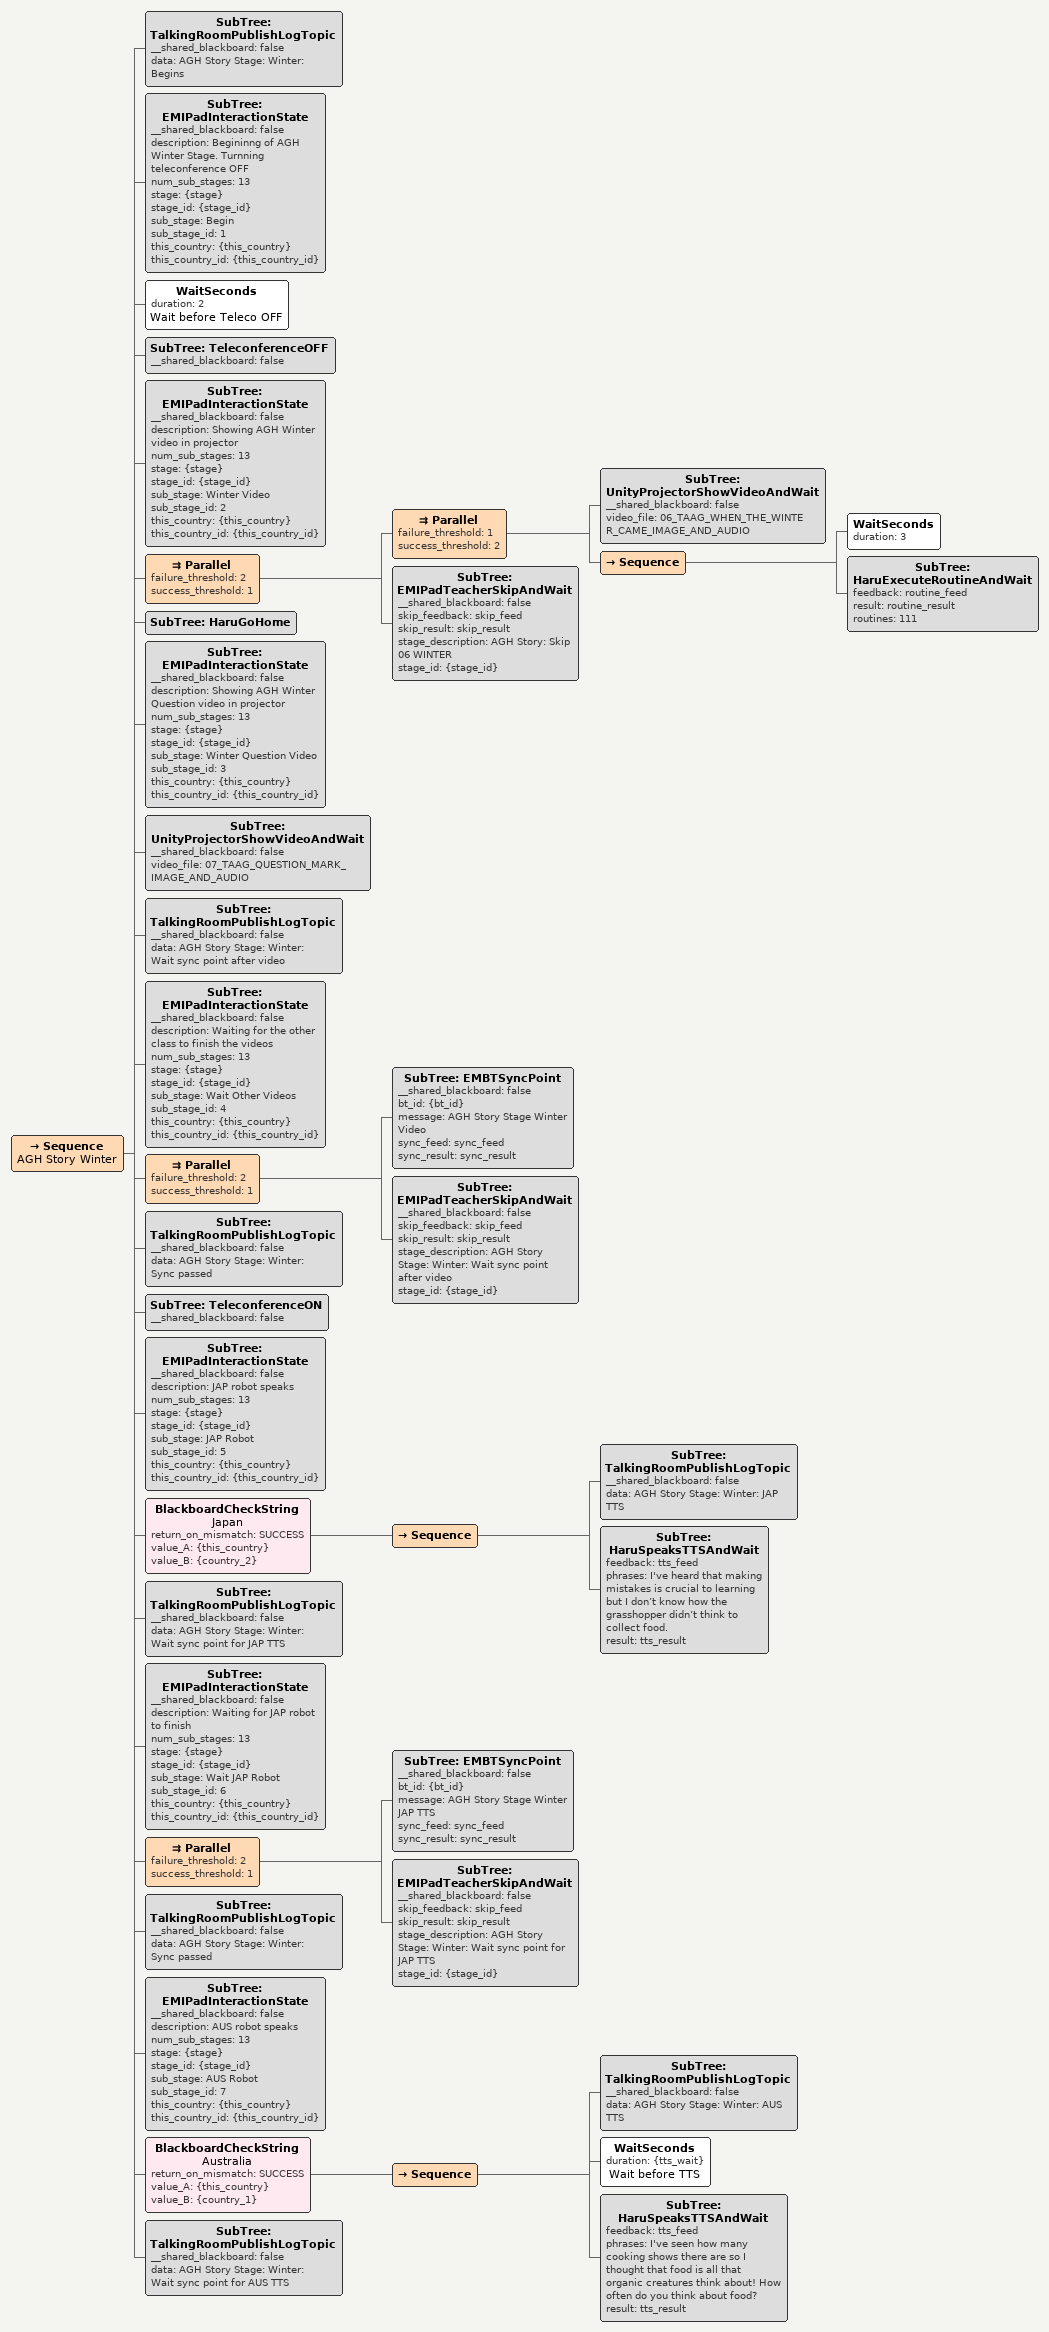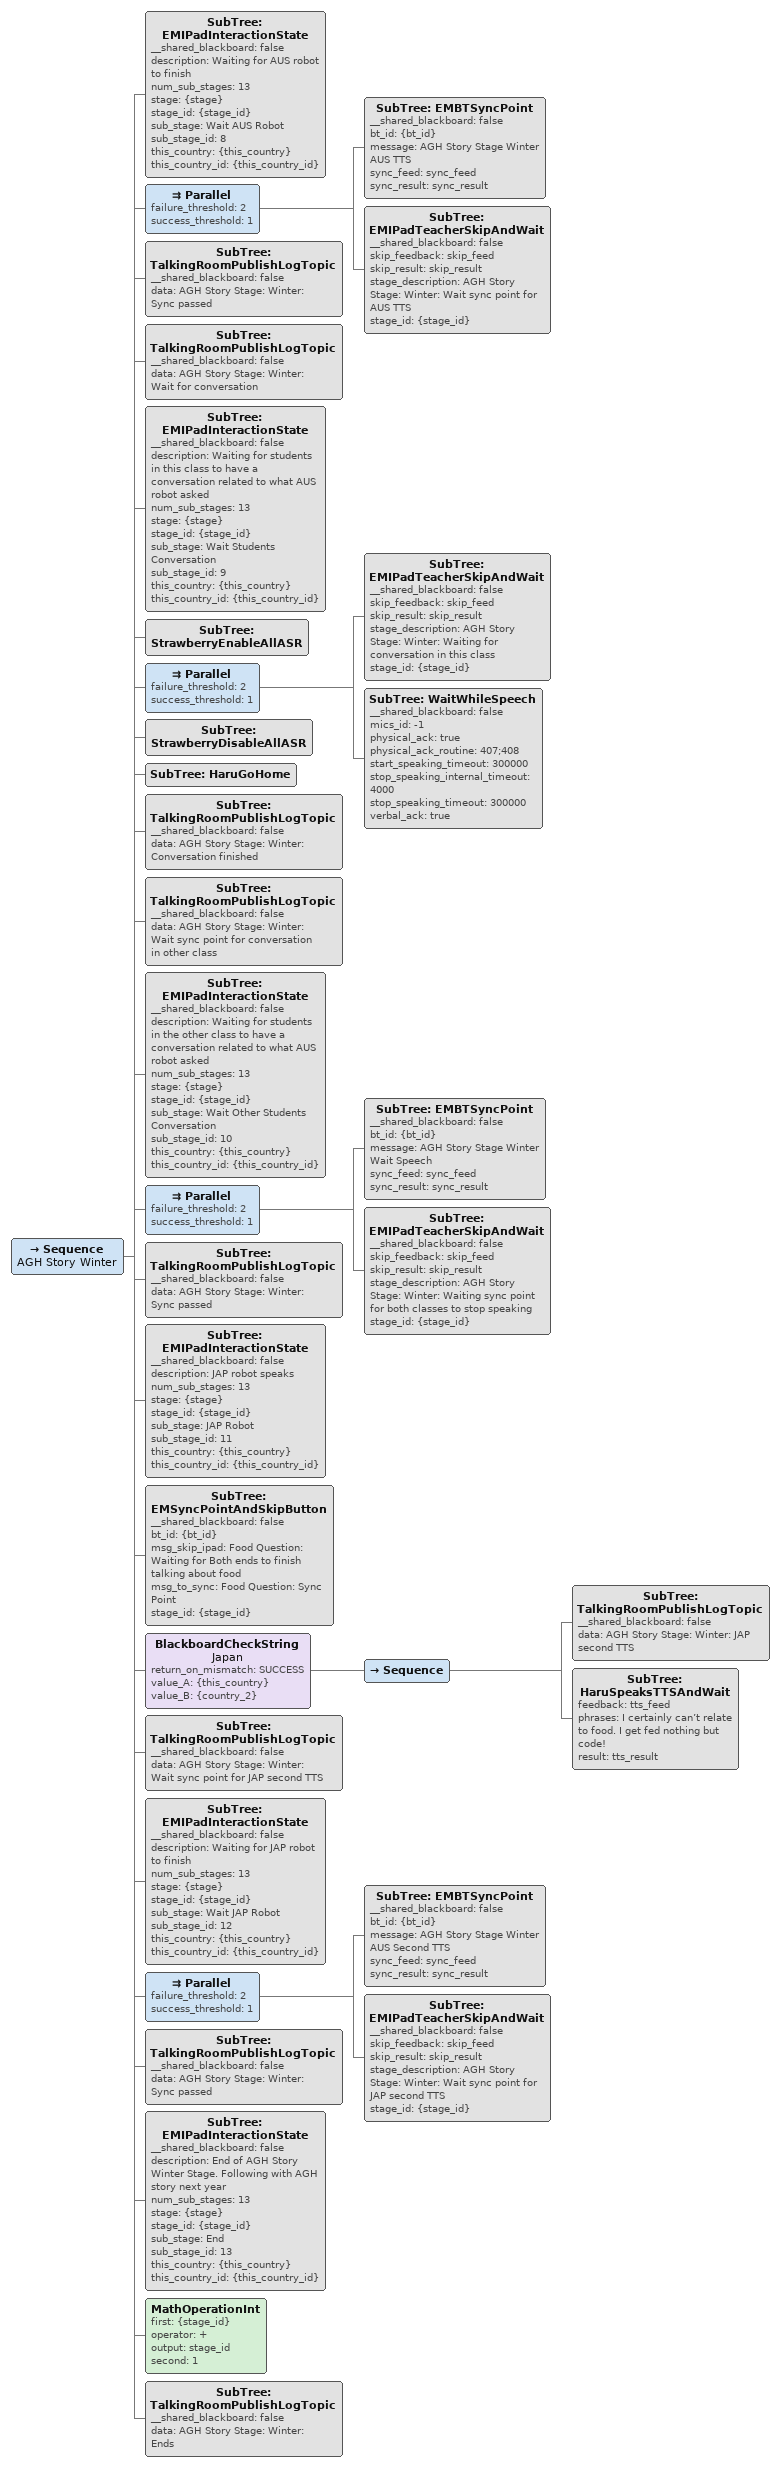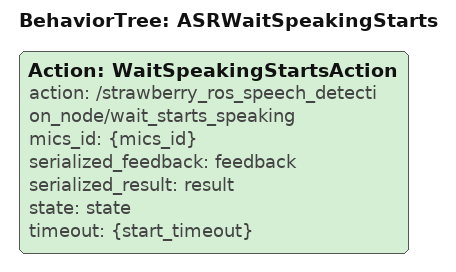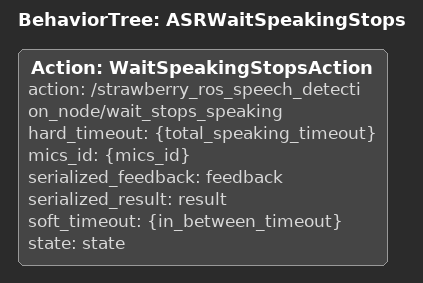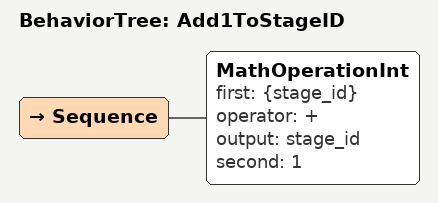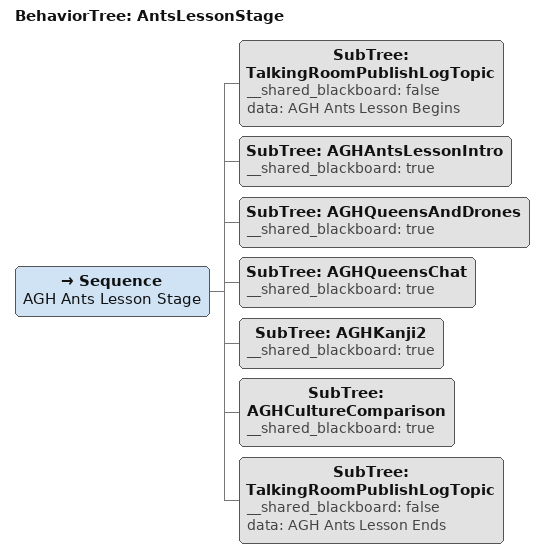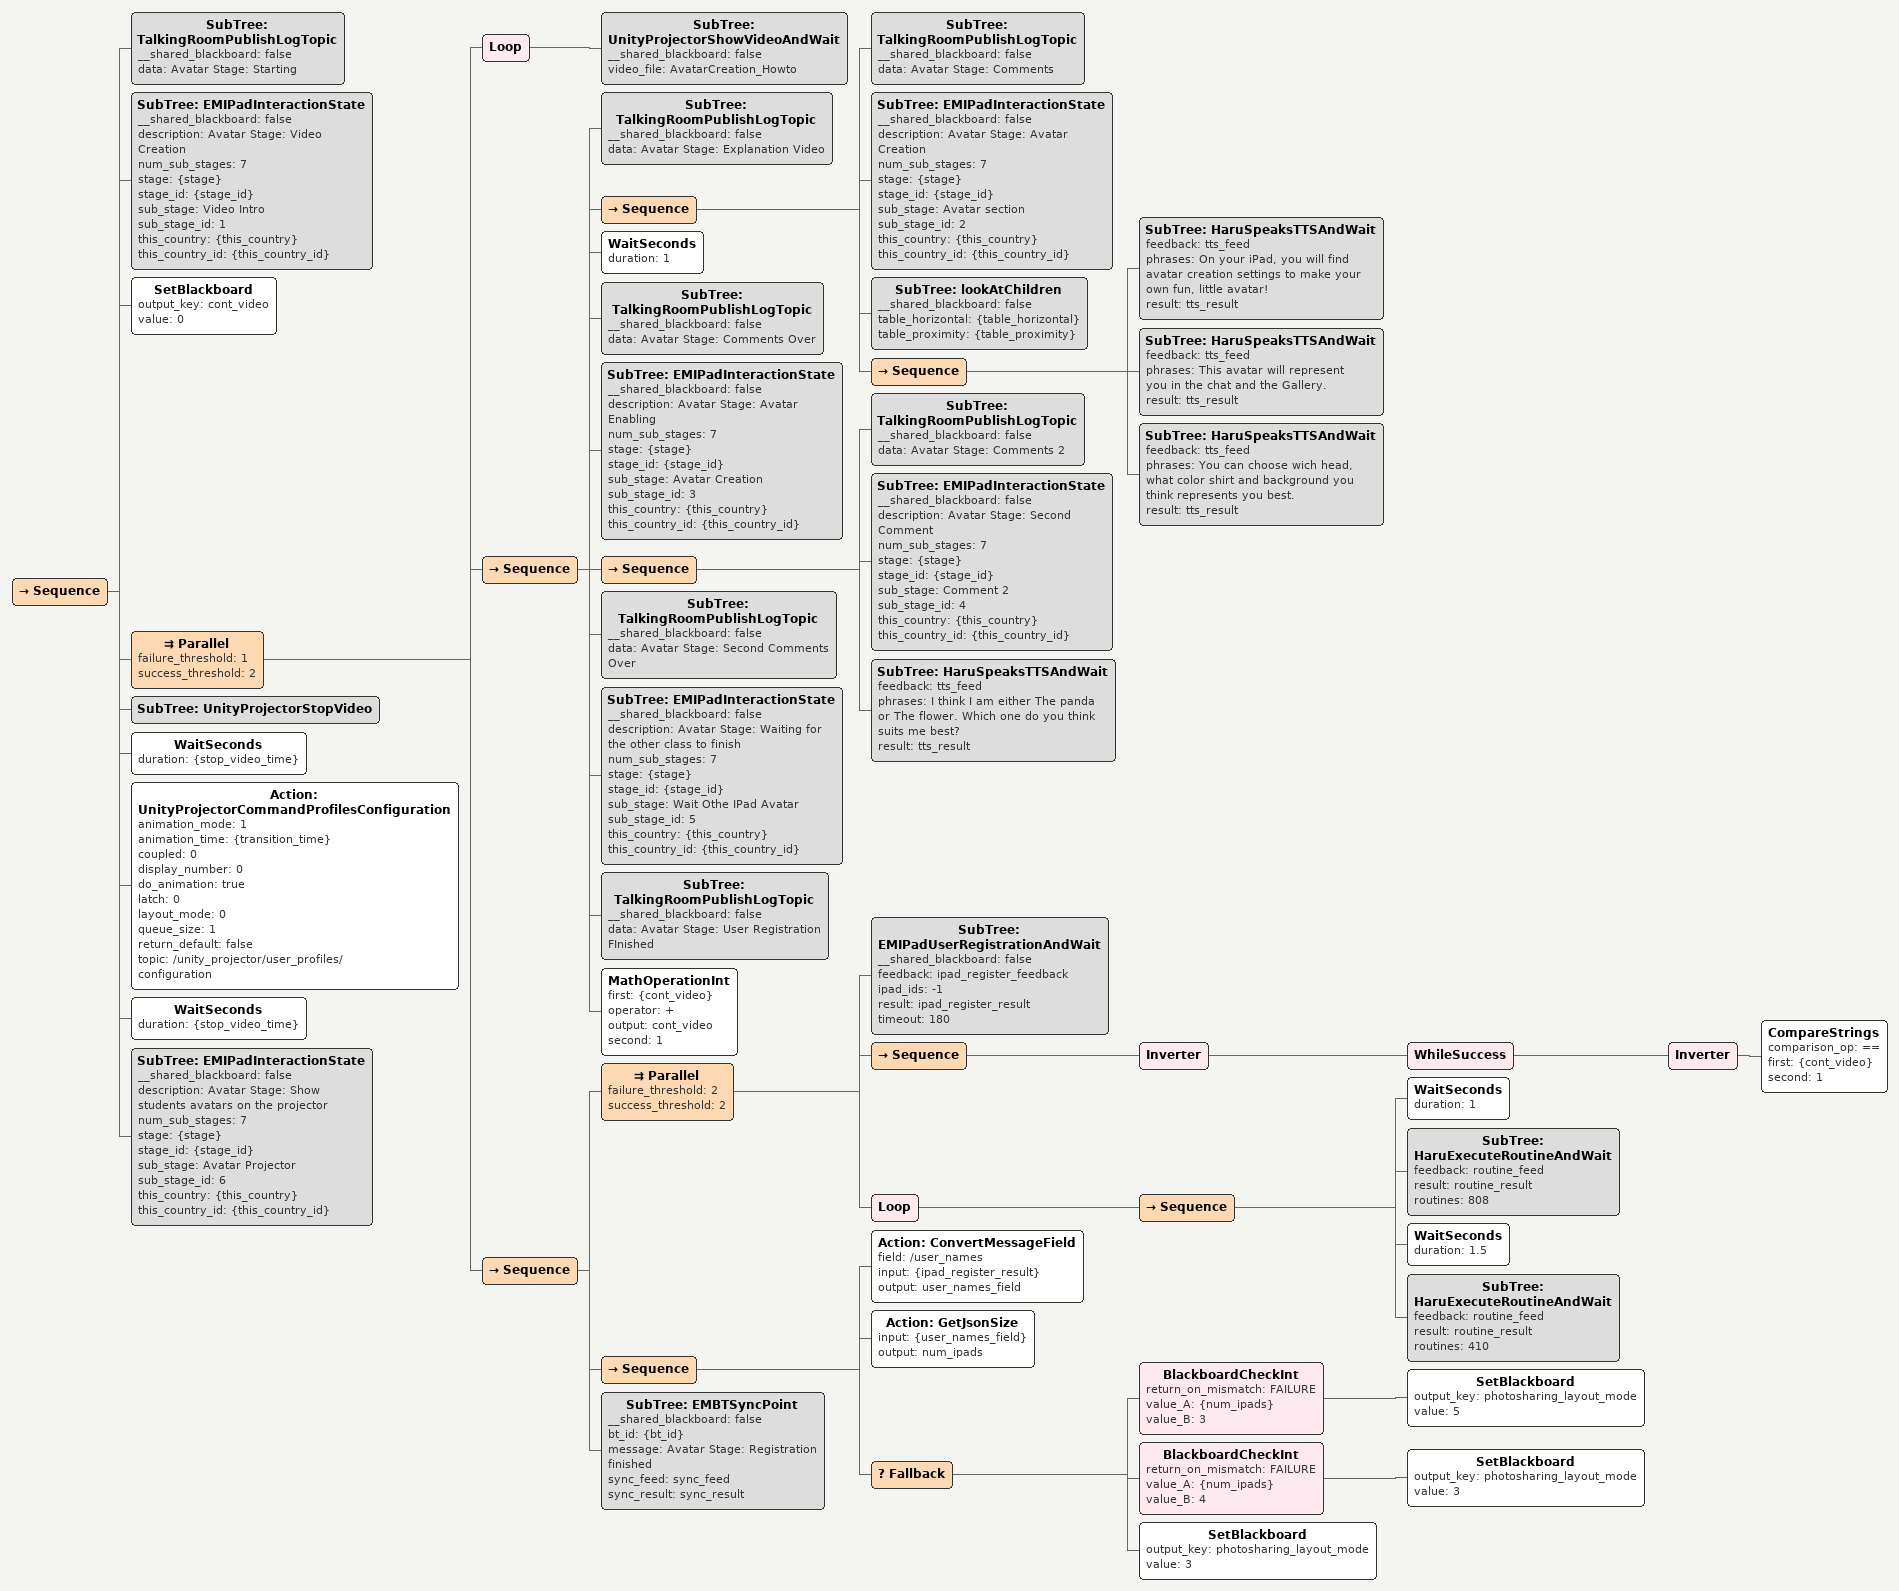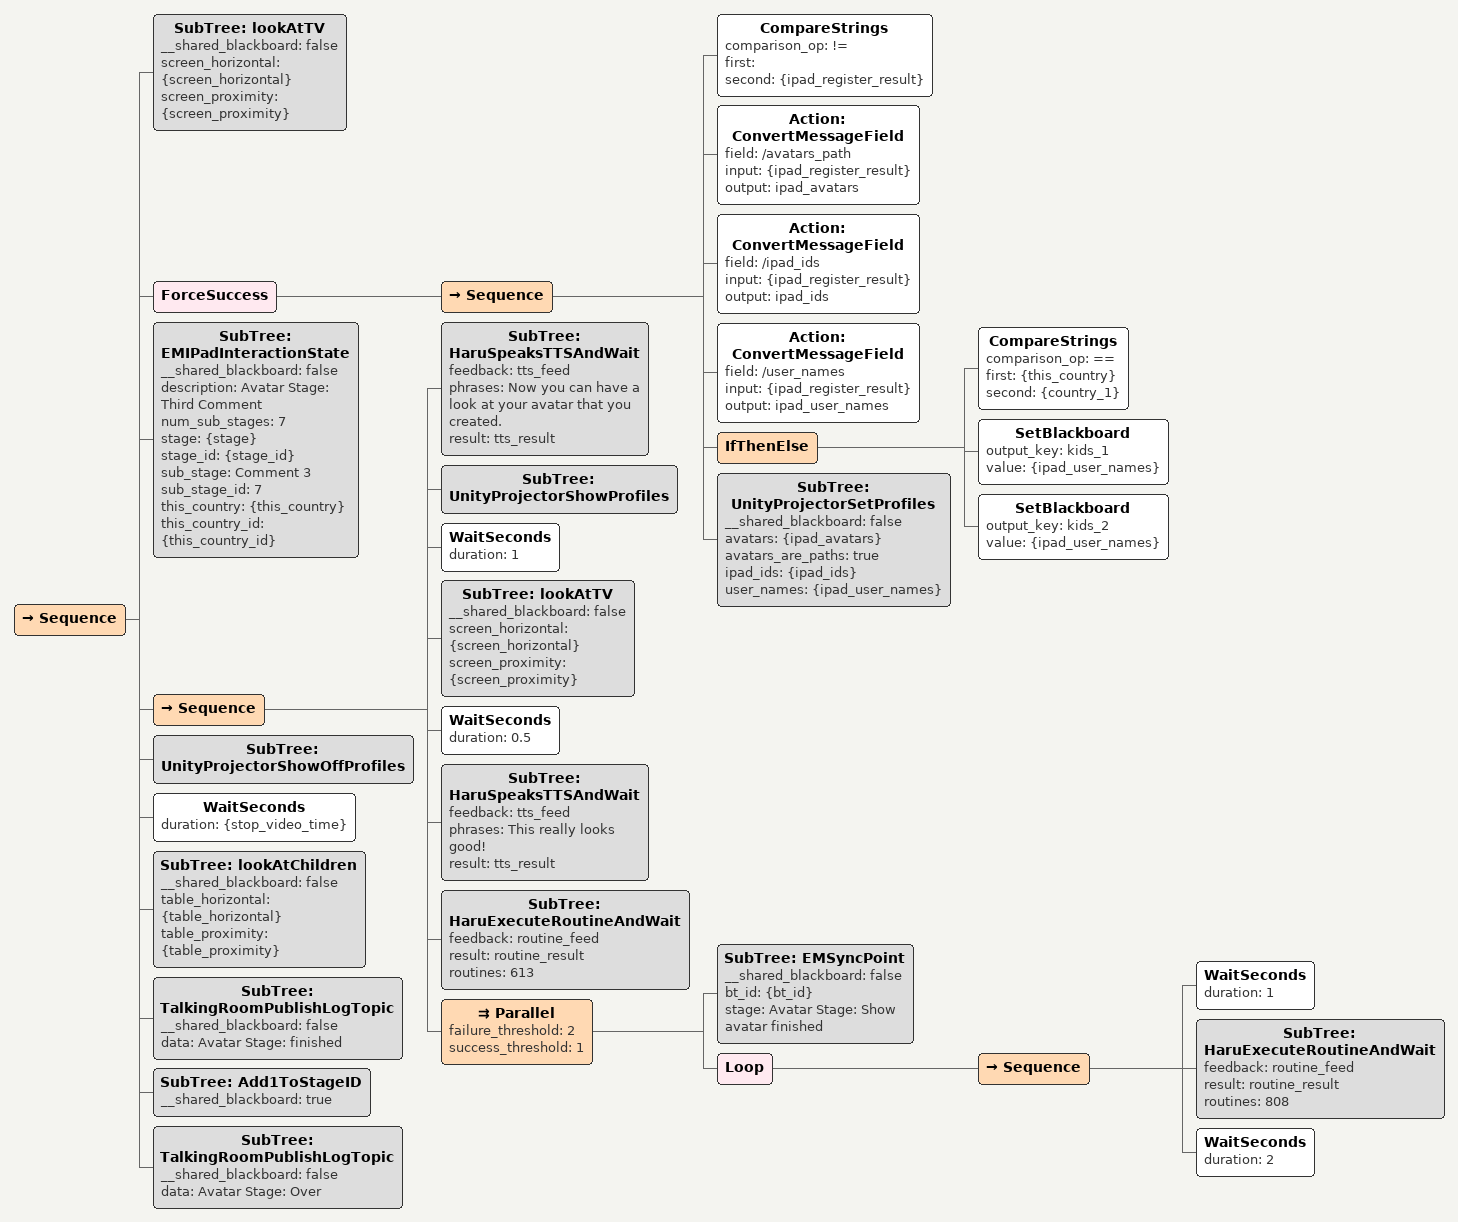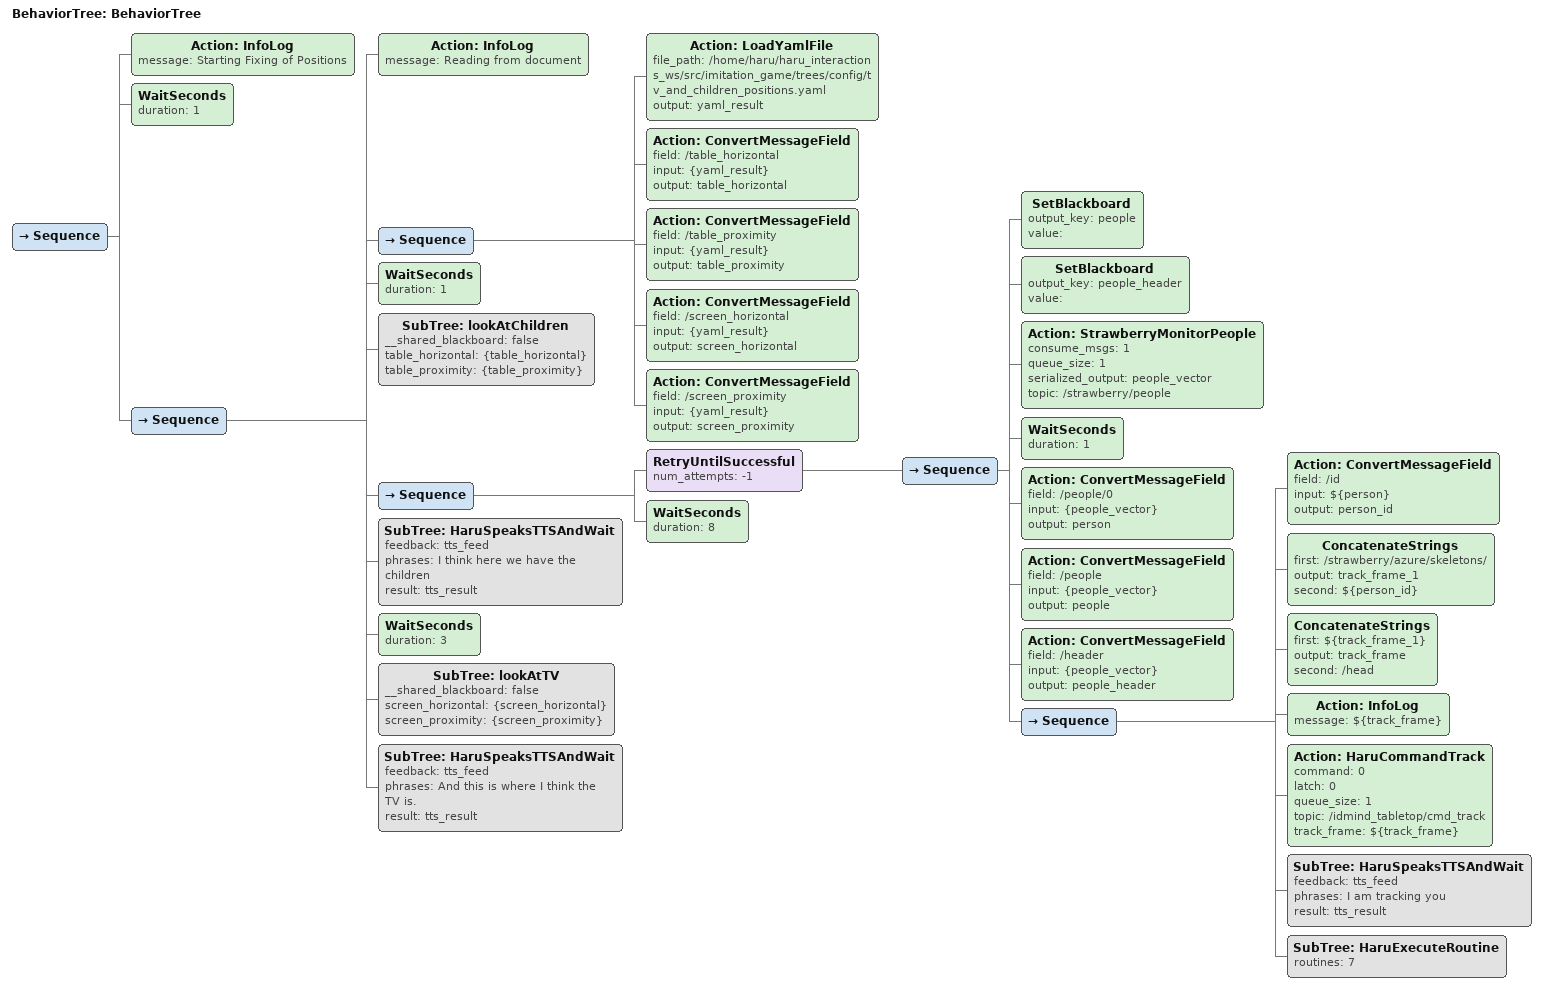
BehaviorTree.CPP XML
<Sequence name="AGH Story Winter">
    <SubTree ID="TalkingRoomPublishLogTopic" __shared_blackboard="false" data="AGH Story Stage: Winter: Begins"/>
    <SubTree ID="EMIPadInteractionState" __shared_blackboard="false" description="Begininng of AGH Winter Stage. Turnning teleconference OFF" num_sub_stages="13" stage="{stage}" stage_id="{stage_id}" sub_stage="Begin" sub_stage_id="1" this_country="{this_country}" this_country_id="{this_country_id}"/>
    <WaitSeconds duration="2" name="Wait before Teleco OFF"/>
    <SubTree ID="TeleconferenceOFF" __shared_blackboard="false"/>
    <SubTree ID="EMIPadInteractionState" __shared_blackboard="false" description="Showing AGH Winter video in projector" num_sub_stages="13" stage="{stage}" stage_id="{stage_id}" sub_stage="Winter Video" sub_stage_id="2" this_country="{this_country}" this_country_id="{this_country_id}"/>
    <Parallel failure_threshold="2" success_threshold="1">
        <Parallel failure_threshold="1" success_threshold="2">
            <SubTree ID="UnityProjectorShowVideoAndWait" __shared_blackboard="false" video_file="06_TAAG_WHEN_THE_WINTER_CAME_IMAGE_AND_AUDIO"/>
            <Sequence>
                <WaitSeconds duration="3"/>
                <SubTree ID="HaruExecuteRoutineAndWait" feedback="routine_feed" result="routine_result" routines="111"/>
            </Sequence>
        </Parallel>
        <SubTree ID="EMIPadTeacherSkipAndWait" __shared_blackboard="false" skip_feedback="skip_feed" skip_result="skip_result" stage_description="AGH Story: Skip 06 WINTER" stage_id="{stage_id}"/>
    </Parallel>
    <SubTree ID="HaruGoHome"/>
    <SubTree ID="EMIPadInteractionState" __shared_blackboard="false" description="Showing AGH Winter Question video in projector" num_sub_stages="13" stage="{stage}" stage_id="{stage_id}" sub_stage="Winter Question Video" sub_stage_id="3" this_country="{this_country}" this_country_id="{this_country_id}"/>
    <SubTree ID="UnityProjectorShowVideoAndWait" __shared_blackboard="false" video_file="07_TAAG_QUESTION_MARK_IMAGE_AND_AUDIO"/>
    <SubTree ID="TalkingRoomPublishLogTopic" __shared_blackboard="false" data="AGH Story Stage: Winter: Wait sync point after video"/>
    <SubTree ID="EMIPadInteractionState" __shared_blackboard="false" description="Waiting for the other class to finish the videos" num_sub_stages="13" stage="{stage}" stage_id="{stage_id}" sub_stage="Wait Other Videos" sub_stage_id="4" this_country="{this_country}" this_country_id="{this_country_id}"/>
    <Parallel failure_threshold="2" success_threshold="1">
        <SubTree ID="EMBTSyncPoint" __shared_blackboard="false" bt_id="{bt_id}" message="AGH Story Stage Winter Video" sync_feed="sync_feed" sync_result="sync_result"/>
        <SubTree ID="EMIPadTeacherSkipAndWait" __shared_blackboard="false" skip_feedback="skip_feed" skip_result="skip_result" stage_description="AGH Story Stage: Winter: Wait sync point after video" stage_id="{stage_id}"/>
    </Parallel>
    <SubTree ID="TalkingRoomPublishLogTopic" __shared_blackboard="false" data="AGH Story Stage: Winter: Sync passed"/>
    <SubTree ID="TeleconferenceON" __shared_blackboard="false"/>
    <SubTree ID="EMIPadInteractionState" __shared_blackboard="false" description="JAP robot speaks" num_sub_stages="13" stage="{stage}" stage_id="{stage_id}" sub_stage="JAP Robot" sub_stage_id="5" this_country="{this_country}" this_country_id="{this_country_id}"/>
    <BlackboardCheckString name="Japan" return_on_mismatch="SUCCESS" value_A="{this_country}" value_B="{country_2}">
        <Sequence>
            <SubTree ID="TalkingRoomPublishLogTopic" __shared_blackboard="false" data="AGH Story Stage: Winter: JAP TTS"/>
            <SubTree ID="HaruSpeaksTTSAndWait" feedback="tts_feed" phrases="I've heard that making mistakes is crucial to learning but I don’t know how the grasshopper didn’t think to collect food." result="tts_result"/>
        </Sequence>
    </BlackboardCheckString>
    <SubTree ID="TalkingRoomPublishLogTopic" __shared_blackboard="false" data="AGH Story Stage: Winter: Wait sync point for JAP TTS"/>
    <SubTree ID="EMIPadInteractionState" __shared_blackboard="false" description="Waiting for JAP robot to finish" num_sub_stages="13" stage="{stage}" stage_id="{stage_id}" sub_stage="Wait JAP Robot" sub_stage_id="6" this_country="{this_country}" this_country_id="{this_country_id}"/>
    <Parallel failure_threshold="2" success_threshold="1">
        <SubTree ID="EMBTSyncPoint" __shared_blackboard="false" bt_id="{bt_id}" message="AGH Story Stage Winter JAP TTS" sync_feed="sync_feed" sync_result="sync_result"/>
        <SubTree ID="EMIPadTeacherSkipAndWait" __shared_blackboard="false" skip_feedback="skip_feed" skip_result="skip_result" stage_description="AGH Story Stage: Winter: Wait sync point for JAP TTS" stage_id="{stage_id}"/>
    </Parallel>
    <SubTree ID="TalkingRoomPublishLogTopic" __shared_blackboard="false" data="AGH Story Stage: Winter: Sync passed"/>
    <SubTree ID="EMIPadInteractionState" __shared_blackboard="false" description="AUS robot speaks" num_sub_stages="13" stage="{stage}" stage_id="{stage_id}" sub_stage="AUS Robot" sub_stage_id="7" this_country="{this_country}" this_country_id="{this_country_id}"/>
    <BlackboardCheckString name="Australia" return_on_mismatch="SUCCESS" value_A="{this_country}" value_B="{country_1}">
        <Sequence>
            <SubTree ID="TalkingRoomPublishLogTopic" __shared_blackboard="false" data="AGH Story Stage: Winter: AUS TTS"/>
            <WaitSeconds duration="{tts_wait}" name="Wait before TTS"/>
            <SubTree ID="HaruSpeaksTTSAndWait" feedback="tts_feed" phrases="I've seen how many cooking shows there are so I thought that food is all that organic creatures think about! How often do you think about food?" result="tts_result"/>
        </Sequence>
    </BlackboardCheckString>
    <SubTree ID="TalkingRoomPublishLogTopic" __shared_blackboard="false" data="AGH Story Stage: Winter: Wait sync point for AUS TTS"/>
</Sequence>

<Sequence name="AGH Story Winter">
    <SubTree ID="EMIPadInteractionState" __shared_blackboard="false" description="Waiting for AUS robot to finish" num_sub_stages="13" stage="{stage}" stage_id="{stage_id}" sub_stage="Wait AUS Robot" sub_stage_id="8" this_country="{this_country}" this_country_id="{this_country_id}"/>
    <Parallel failure_threshold="2" success_threshold="1">
        <SubTree ID="EMBTSyncPoint" __shared_blackboard="false" bt_id="{bt_id}" message="AGH Story Stage Winter AUS TTS" sync_feed="sync_feed" sync_result="sync_result"/>
        <SubTree ID="EMIPadTeacherSkipAndWait" __shared_blackboard="false" skip_feedback="skip_feed" skip_result="skip_result" stage_description="AGH Story Stage: Winter: Wait sync point for AUS TTS" stage_id="{stage_id}"/>
    </Parallel>
    <SubTree ID="TalkingRoomPublishLogTopic" __shared_blackboard="false" data="AGH Story Stage: Winter: Sync passed"/>
    <SubTree ID="TalkingRoomPublishLogTopic" __shared_blackboard="false" data="AGH Story Stage: Winter: Wait for conversation"/>
    <SubTree ID="EMIPadInteractionState" __shared_blackboard="false" description="Waiting for students in this class to have a conversation related to what AUS robot asked" num_sub_stages="13" stage="{stage}" stage_id="{stage_id}" sub_stage="Wait Students Conversation" sub_stage_id="9" this_country="{this_country}" this_country_id="{this_country_id}"/>
    <SubTree ID="StrawberryEnableAllASR"/>
    <Parallel failure_threshold="2" success_threshold="1">
        <SubTree ID="EMIPadTeacherSkipAndWait" __shared_blackboard="false" skip_feedback="skip_feed" skip_result="skip_result" stage_description="AGH Story Stage: Winter: Waiting for conversation in this class" stage_id="{stage_id}"/>
        <SubTree ID="WaitWhileSpeech" __shared_blackboard="false" mics_id="-1" physical_ack="true" physical_ack_routine="407;408" start_speaking_timeout="300000" stop_speaking_internal_timeout="4000" stop_speaking_timeout="300000" verbal_ack="true"/>
    </Parallel>
    <SubTree ID="StrawberryDisableAllASR"/>
    <SubTree ID="HaruGoHome"/>
    <SubTree ID="TalkingRoomPublishLogTopic" __shared_blackboard="false" data="AGH Story Stage: Winter: Conversation finished"/>
    <SubTree ID="TalkingRoomPublishLogTopic" __shared_blackboard="false" data="AGH Story Stage: Winter: Wait sync point for conversation in other class"/>
    <SubTree ID="EMIPadInteractionState" __shared_blackboard="false" description="Waiting for students in the other class to have a conversation related to what AUS robot asked" num_sub_stages="13" stage="{stage}" stage_id="{stage_id}" sub_stage="Wait Other Students Conversation" sub_stage_id="10" this_country="{this_country}" this_country_id="{this_country_id}"/>
    <Parallel failure_threshold="2" success_threshold="1">
        <SubTree ID="EMBTSyncPoint" __shared_blackboard="false" bt_id="{bt_id}" message="AGH Story Stage Winter Wait Speech" sync_feed="sync_feed" sync_result="sync_result"/>
        <SubTree ID="EMIPadTeacherSkipAndWait" __shared_blackboard="false" skip_feedback="skip_feed" skip_result="skip_result" stage_description="AGH Story Stage: Winter: Waiting sync point for both classes to stop speaking" stage_id="{stage_id}"/>
    </Parallel>
    <SubTree ID="TalkingRoomPublishLogTopic" __shared_blackboard="false" data="AGH Story Stage: Winter: Sync passed"/>
    <SubTree ID="EMIPadInteractionState" __shared_blackboard="false" description="JAP robot speaks" num_sub_stages="13" stage="{stage}" stage_id="{stage_id}" sub_stage="JAP Robot" sub_stage_id="11" this_country="{this_country}" this_country_id="{this_country_id}"/>
    <SubTree ID="EMSyncPointAndSkipButton" __shared_blackboard="false" bt_id="{bt_id}" msg_skip_ipad="Food Question: Waiting for Both ends to finish talking about food" msg_to_sync="Food Question: Sync Point" stage_id="{stage_id}"/>
    <BlackboardCheckString name="Japan" return_on_mismatch="SUCCESS" value_A="{this_country}" value_B="{country_2}">
        <Sequence>
            <SubTree ID="TalkingRoomPublishLogTopic" __shared_blackboard="false" data="AGH Story Stage: Winter: JAP second TTS"/>
            <SubTree ID="HaruSpeaksTTSAndWait" feedback="tts_feed" phrases="I certainly can’t relate to food. I get fed nothing but code!" result="tts_result"/>
        </Sequence>
    </BlackboardCheckString>
    <SubTree ID="TalkingRoomPublishLogTopic" __shared_blackboard="false" data="AGH Story Stage: Winter: Wait sync point for JAP second TTS"/>
    <SubTree ID="EMIPadInteractionState" __shared_blackboard="false" description="Waiting for JAP robot to finish" num_sub_stages="13" stage="{stage}" stage_id="{stage_id}" sub_stage="Wait JAP Robot" sub_stage_id="12" this_country="{this_country}" this_country_id="{this_country_id}"/>
    <Parallel failure_threshold="2" success_threshold="1">
        <SubTree ID="EMBTSyncPoint" __shared_blackboard="false" bt_id="{bt_id}" message="AGH Story Stage Winter AUS Second TTS" sync_feed="sync_feed" sync_result="sync_result"/>
        <SubTree ID="EMIPadTeacherSkipAndWait" __shared_blackboard="false" skip_feedback="skip_feed" skip_result="skip_result" stage_description="AGH Story Stage: Winter: Wait sync point for JAP second TTS" stage_id="{stage_id}"/>
    </Parallel>
    <SubTree ID="TalkingRoomPublishLogTopic" __shared_blackboard="false" data="AGH Story Stage: Winter: Sync passed"/>
    <SubTree ID="EMIPadInteractionState" __shared_blackboard="false" description="End of AGH Story Winter Stage. Following with AGH story next year" num_sub_stages="13" stage="{stage}" stage_id="{stage_id}" sub_stage="End" sub_stage_id="13" this_country="{this_country}" this_country_id="{this_country_id}"/>
    <MathOperationInt first="{stage_id}" operator="+" output="stage_id" second="1"/>
    <SubTree ID="TalkingRoomPublishLogTopic" __shared_blackboard="false" data="AGH Story Stage: Winter: Ends"/>
</Sequence>

<BehaviorTree ID="ASRWaitSpeakingStarts">
    <Action ID="WaitSpeakingStartsAction" action="/strawberry_ros_speech_detection_node/wait_starts_speaking" mics_id="{mics_id}" serialized_feedback="feedback" serialized_result="result" state="state" timeout="{start_timeout}"/>
</BehaviorTree>

<BehaviorTree ID="ASRWaitSpeakingStops">
    <Action ID="WaitSpeakingStopsAction" action="/strawberry_ros_speech_detection_node/wait_stops_speaking" hard_timeout="{total_speaking_timeout}" mics_id="{mics_id}" serialized_feedback="feedback" serialized_result="result" soft_timeout="{in_between_timeout}" state="state"/>
</BehaviorTree>

<BehaviorTree ID="Add1ToStageID">
    <Sequence>
        <MathOperationInt first="{stage_id}" operator="+" output="stage_id" second="1"/>
    </Sequence>
</BehaviorTree>

<BehaviorTree ID="AntsLessonStage">
    <Sequence name="AGH Ants Lesson Stage">
        <SubTree ID="TalkingRoomPublishLogTopic" __shared_blackboard="false" data="AGH Ants Lesson Begins"/>
        <SubTree ID="AGHAntsLessonIntro" __shared_blackboard="true"/>
        <SubTree ID="AGHQueensAndDrones" __shared_blackboard="true"/>
        <SubTree ID="AGHQueensChat" __shared_blackboard="true"/>
        <SubTree ID="AGHKanji2" __shared_blackboard="true"/>
        <SubTree ID="AGHCultureComparison" __shared_blackboard="true"/>
        <SubTree ID="TalkingRoomPublishLogTopic" __shared_blackboard="false" data="AGH Ants Lesson Ends"/>
    </Sequence>
</BehaviorTree>

<Sequence>
            <SubTree ID="TalkingRoomPublishLogTopic" __shared_blackboard="false" data="Avatar Stage: Starting"/>
            <SubTree ID="EMIPadInteractionState" __shared_blackboard="false" description="Avatar Stage: Video Creation" num_sub_stages="7" stage="{stage}" stage_id="{stage_id}" sub_stage="Video Intro" sub_stage_id="1" this_country="{this_country}" this_country_id="{this_country_id}"/>
            <SetBlackboard output_key="cont_video" value="0"/>
            <Parallel failure_threshold="1" success_threshold="2">
                <Loop>
                    <SubTree ID="UnityProjectorShowVideoAndWait" __shared_blackboard="false" video_file="AvatarCreation_Howto"/>
                </Loop>
                <Sequence>
                    <SubTree ID="TalkingRoomPublishLogTopic" __shared_blackboard="false" data="Avatar Stage: Explanation Video"/>
                    <Sequence>
                        <SubTree ID="TalkingRoomPublishLogTopic" __shared_blackboard="false" data="Avatar Stage: Comments"/>
                        <SubTree ID="EMIPadInteractionState" __shared_blackboard="false" description="Avatar Stage: Avatar Creation" num_sub_stages="7" stage="{stage}" stage_id="{stage_id}" sub_stage="Avatar section" sub_stage_id="2" this_country="{this_country}" this_country_id="{this_country_id}"/>
                        <SubTree ID="lookAtChildren" __shared_blackboard="false" table_horizontal="{table_horizontal}" table_proximity="{table_proximity}"/>
                        <Sequence>
                            <SubTree ID="HaruSpeaksTTSAndWait" feedback="tts_feed" phrases="On your iPad, you will find avatar creation settings to make your own fun, little avatar! " result="tts_result"/>
                            <SubTree ID="HaruSpeaksTTSAndWait" feedback="tts_feed" phrases="This avatar will represent you in the chat and the Gallery. 
" result="tts_result"/>
                            <SubTree ID="HaruSpeaksTTSAndWait" feedback="tts_feed" phrases="You can choose wich head, what color shirt and background you think represents you best." result="tts_result"/>
                        </Sequence>
                    </Sequence>
                    <WaitSeconds duration="1"/>
                    <SubTree ID="TalkingRoomPublishLogTopic" __shared_blackboard="false" data="Avatar Stage: Comments Over"/>
                    <SubTree ID="EMIPadInteractionState" __shared_blackboard="false" description="Avatar Stage: Avatar Enabling" num_sub_stages="7" stage="{stage}" stage_id="{stage_id}" sub_stage="Avatar Creation" sub_stage_id="3" this_country="{this_country}" this_country_id="{this_country_id}"/>
                    <Sequence>
                        <SubTree ID="TalkingRoomPublishLogTopic" __shared_blackboard="false" data="Avatar Stage: Comments 2"/>
                        <SubTree ID="EMIPadInteractionState" __shared_blackboard="false" description="Avatar Stage: Second Comment " num_sub_stages="7" stage="{stage}" stage_id="{stage_id}" sub_stage="Comment 2" sub_stage_id="4" this_country="{this_country}" this_country_id="{this_country_id}"/>
                        <SubTree ID="HaruSpeaksTTSAndWait" feedback="tts_feed" phrases="I think I am either The panda or The flower. Which one do you think suits me best?" result="tts_result"/>
                    </Sequence>
                    <SubTree ID="TalkingRoomPublishLogTopic" __shared_blackboard="false" data="Avatar Stage: Second Comments Over"/>
                    <SubTree ID="EMIPadInteractionState" __shared_blackboard="false" description="Avatar Stage: Waiting for the other class to finish" num_sub_stages="7" stage="{stage}" stage_id="{stage_id}" sub_stage="Wait Othe IPad Avatar" sub_stage_id="5" this_country="{this_country}" this_country_id="{this_country_id}"/>
                    <SubTree ID="TalkingRoomPublishLogTopic" __shared_blackboard="false" data="Avatar Stage: User Registration FInished"/>
                    <MathOperationInt first="{cont_video}" operator="+" output="cont_video" second="1"/>
                </Sequence>
                <Sequence>
                    <Parallel failure_threshold="2" success_threshold="2">
                        <SubTree ID="EMIPadUserRegistrationAndWait" __shared_blackboard="false" feedback="ipad_register_feedback" ipad_ids="-1" result="ipad_register_result" timeout="180"/>
                        <Sequence>
                            <Inverter>
                                <WhileSuccess>
                                    <Inverter>
                                        <CompareStrings comparison_op="==" first="{cont_video}" second="1"/>
                                    </Inverter>
                                </WhileSuccess>
                            </Inverter>
                        </Sequence>
                        <Loop>
                            <Sequence>
                                <WaitSeconds duration="1"/>
                                <SubTree ID="HaruExecuteRoutineAndWait" feedback="routine_feed" result="routine_result" routines="808"/>
                                <WaitSeconds duration="1.5"/>
                                <SubTree ID="HaruExecuteRoutineAndWait" feedback="routine_feed" result="routine_result" routines="410"/>
                            </Sequence>
                        </Loop>
                    </Parallel>
                    <Sequence>
                        <Action ID="ConvertMessageField" field="/user_names" input="{ipad_register_result}" output="user_names_field"/>
                        <Action ID="GetJsonSize" input="{user_names_field}" output="num_ipads"/>
                        <Fallback>
                            <BlackboardCheckInt return_on_mismatch="FAILURE" value_A="{num_ipads}" value_B="3">
                                <SetBlackboard output_key="photosharing_layout_mode" value="5"/>
                            </BlackboardCheckInt>
                            <BlackboardCheckInt return_on_mismatch="FAILURE" value_A="{num_ipads}" value_B="4">
                                <SetBlackboard output_key="photosharing_layout_mode" value="3"/>
                            </BlackboardCheckInt>
                            <SetBlackboard output_key="photosharing_layout_mode" value="3"/>
                        </Fallback>
                    </Sequence>
                    <SubTree ID="EMBTSyncPoint" __shared_blackboard="false" bt_id="{bt_id}" message="Avatar Stage: Registration finished" sync_feed="sync_feed" sync_result="sync_result"/>
                </Sequence>
            </Parallel>
            <SubTree ID="UnityProjectorStopVideo"/>
            <WaitSeconds duration="{stop_video_time}"/>
            <Action ID="UnityProjectorCommandProfilesConfiguration" animation_mode="1" animation_time="{transition_time}" coupled="0" display_number="0" do_animation="true" latch="0" layout_mode="0" queue_size="1" return_default="false" topic="/unity_projector/user_profiles/configuration"/>
            <WaitSeconds duration="{stop_video_time}"/>
            <SubTree ID="EMIPadInteractionState" __shared_blackboard="false" description="Avatar Stage: Show students avatars on the projector" num_sub_stages="7" stage="{stage}" stage_id="{stage_id}" sub_stage="Avatar Projector" sub_stage_id="6" this_country="{this_country}" this_country_id="{this_country_id}"/>
        </Sequence>

<Sequence>
    <SubTree ID="lookAtTV" __shared_blackboard="false" screen_horizontal="{screen_horizontal}" screen_proximity="{screen_proximity}"/>
    <ForceSuccess>
        <Sequence>
            <CompareStrings comparison_op="!=" first="" second="{ipad_register_result}"/>
            <Action ID="ConvertMessageField" field="/avatars_path" input="{ipad_register_result}" output="ipad_avatars"/>
            <Action ID="ConvertMessageField" field="/ipad_ids" input="{ipad_register_result}" output="ipad_ids"/>
            <Action ID="ConvertMessageField" field="/user_names" input="{ipad_register_result}" output="ipad_user_names"/>
            <IfThenElse>
                <CompareStrings comparison_op="==" first="{this_country}" second="{country_1}"/>
                <SetBlackboard output_key="kids_1" value="{ipad_user_names}"/>
                <SetBlackboard output_key="kids_2" value="{ipad_user_names}"/>
            </IfThenElse>
            <SubTree ID="UnityProjectorSetProfiles" __shared_blackboard="false" avatars="{ipad_avatars}" avatars_are_paths="true" ipad_ids="{ipad_ids}" user_names="{ipad_user_names}"/>
        </Sequence>
    </ForceSuccess>
    <SubTree ID="EMIPadInteractionState" __shared_blackboard="false" description="Avatar Stage: Third Comment" num_sub_stages="7" stage="{stage}" stage_id="{stage_id}" sub_stage="Comment 3" sub_stage_id="7" this_country="{this_country}" this_country_id="{this_country_id}"/>
    <Sequence>
        <SubTree ID="HaruSpeaksTTSAndWait" feedback="tts_feed" phrases="Now you can have a look at your avatar that you created." result="tts_result"/>
        <SubTree ID="UnityProjectorShowProfiles"/>
        <WaitSeconds duration="1"/>
        <SubTree ID="lookAtTV" __shared_blackboard="false" screen_horizontal="{screen_horizontal}" screen_proximity="{screen_proximity}"/>
        <WaitSeconds duration="0.5"/>
        <SubTree ID="HaruSpeaksTTSAndWait" feedback="tts_feed" phrases="This really looks good!" result="tts_result"/>
        <SubTree ID="HaruExecuteRoutineAndWait" feedback="routine_feed" result="routine_result" routines="613"/>
        <Parallel failure_threshold="2" success_threshold="1">
            <SubTree ID="EMSyncPoint" __shared_blackboard="false" bt_id="{bt_id}" stage="Avatar Stage: Show avatar finished"/>
            <Loop>
                <Sequence>
                    <WaitSeconds duration="1"/>
                    <SubTree ID="HaruExecuteRoutineAndWait" feedback="routine_feed" result="routine_result" routines="808"/>
                    <WaitSeconds duration="2"/>
                </Sequence>
            </Loop>
        </Parallel>
    </Sequence>
    <SubTree ID="UnityProjectorShowOffProfiles"/>
    <WaitSeconds duration="{stop_video_time}"/>
    <SubTree ID="lookAtChildren" __shared_blackboard="false" table_horizontal="{table_horizontal}" table_proximity="{table_proximity}"/>
    <SubTree ID="TalkingRoomPublishLogTopic" __shared_blackboard="false" data="Avatar Stage: finished"/>
    <SubTree ID="Add1ToStageID" __shared_blackboard="true"/>
    <SubTree ID="TalkingRoomPublishLogTopic" __shared_blackboard="false" data="Avatar Stage: Over"/>
</Sequence>

<BehaviorTree ID="BehaviorTree">
    <Sequence>
        <Action ID="InfoLog" message="Starting Fixing of Positions"/>
        <WaitSeconds duration="1"/>
        <Sequence>
            <Action ID="InfoLog" message="Reading from document"/>
            <Sequence>
                <Action ID="LoadYamlFile" file_path="/home/haru/haru_interactions_ws/src/imitation_game/trees/config/tv_and_children_positions.yaml" output="yaml_result"/>
                <Action ID="ConvertMessageField" field="/table_horizontal" input="{yaml_result}" output="table_horizontal"/>
                <Action ID="ConvertMessageField" field="/table_proximity" input="{yaml_result}" output="table_proximity"/>
                <Action ID="ConvertMessageField" field="/screen_horizontal" input="{yaml_result}" output="screen_horizontal"/>
                <Action ID="ConvertMessageField" field="/screen_proximity" input="{yaml_result}" output="screen_proximity"/>
            </Sequence>
            <WaitSeconds duration="1"/>
            <SubTree ID="lookAtChildren" __shared_blackboard="false" table_horizontal="{table_horizontal}" table_proximity="{table_proximity}"/>
            <Sequence>
                <RetryUntilSuccessful num_attempts="-1">
                    <Sequence>
                        <SetBlackboard output_key="people" value=""/>
                        <SetBlackboard output_key="people_header" value=""/>
                        <Action ID="StrawberryMonitorPeople" consume_msgs="1" queue_size="1" serialized_output="people_vector" topic="/strawberry/people"/>
                        <WaitSeconds duration="1"/>
                        <Action ID="ConvertMessageField" field="/people/0" input="{people_vector}" output="person"/>
                        <Action ID="ConvertMessageField" field="/people" input="{people_vector}" output="people"/>
                        <Action ID="ConvertMessageField" field="/header" input="{people_vector}" output="people_header"/>
                        <Sequence>
                            <Action ID="ConvertMessageField" field="/id" input="${person}" output="person_id"/>
                            <ConcatenateStrings first="/strawberry/azure/skeletons/" output="track_frame_1" second="${person_id}"/>
                            <ConcatenateStrings first="${track_frame_1}" output="track_frame" second="/head"/>
                            <Action ID="InfoLog" message="${track_frame}"/>
                            <Action ID="HaruCommandTrack" command="0" latch="0" queue_size="1" topic="/idmind_tabletop/cmd_track" track_frame="${track_frame}"/>
                            <SubTree ID="HaruSpeaksTTSAndWait" feedback="tts_feed" phrases="I am tracking you" result="tts_result"/>
                            <SubTree ID="HaruExecuteRoutine" routines="7"/>
                        </Sequence>
                    </Sequence>
                </RetryUntilSuccessful>
                <WaitSeconds duration="8"/>
            </Sequence>
            <SubTree ID="HaruSpeaksTTSAndWait" feedback="tts_feed" phrases="I think here we have the children" result="tts_result"/>
            <WaitSeconds duration="3"/>
            <SubTree ID="lookAtTV" __shared_blackboard="false" screen_horizontal="{screen_horizontal}" screen_proximity="{screen_proximity}"/>
            <SubTree ID="HaruSpeaksTTSAndWait" feedback="tts_feed" phrases="And this is where I think the TV is. " result="tts_result"/>
        </Sequence>
    </Sequence>
</BehaviorTree>
